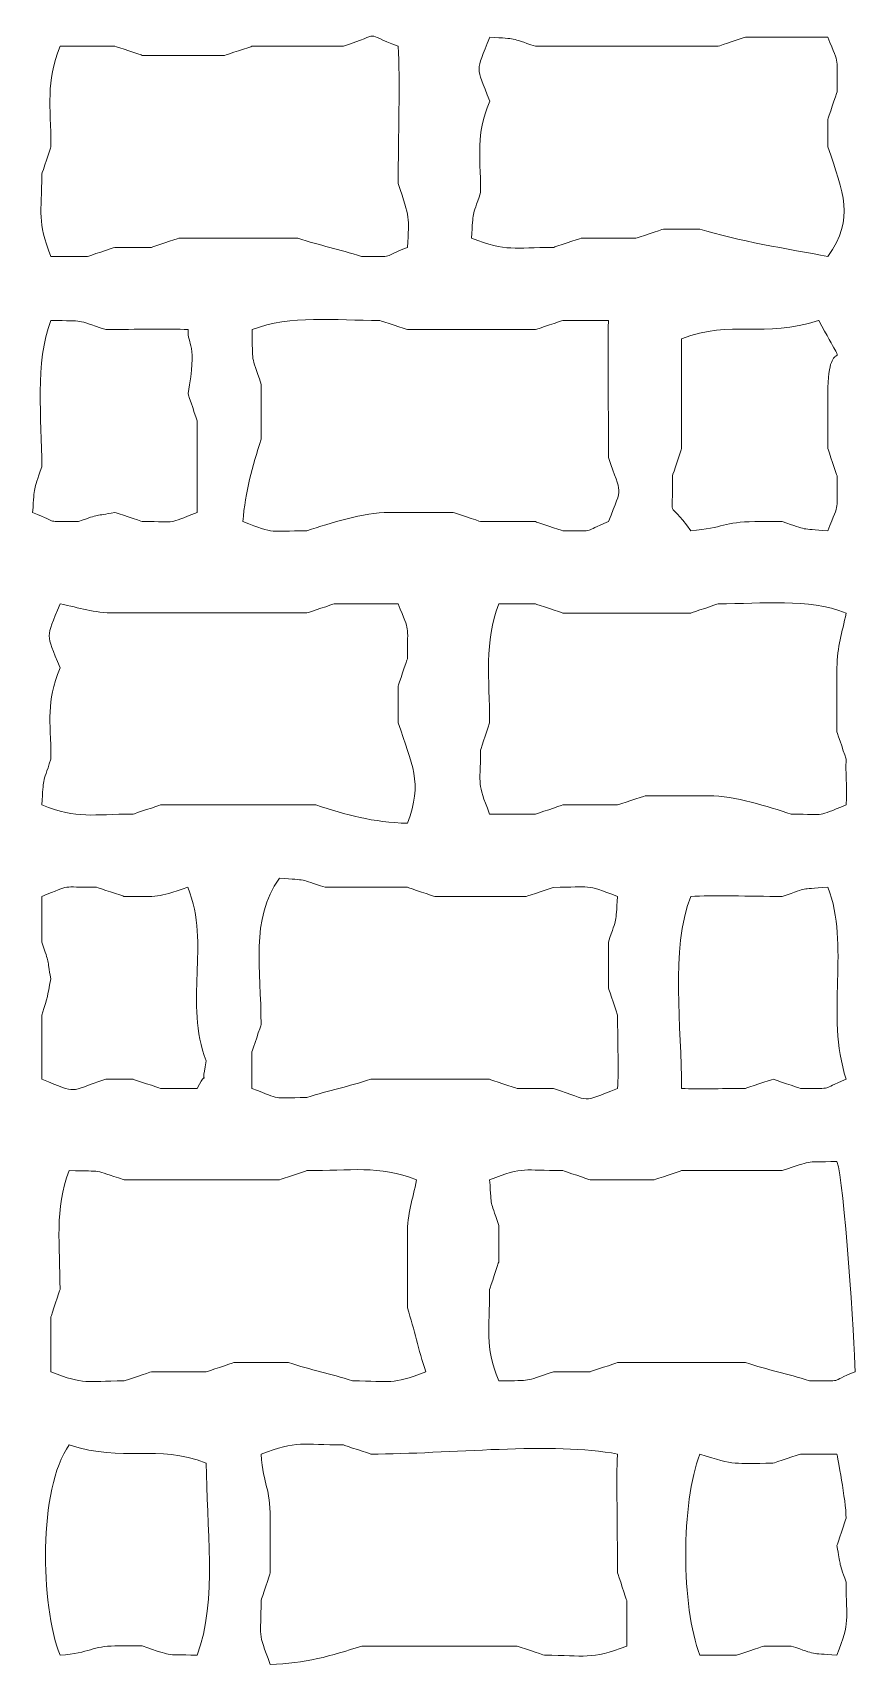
# Model space of a CAD drawing. Header units: millimetres. Extents: x -198 to 206, y -82 to 144.
# Drawn here: x 168.23 to 182.04, y -46.49 to -19.1 of the extents above; entities that cross this region are included whole.
import ezdxf

# ---------------------------------------------------------------- set-up
doc = ezdxf.new("R2010")
doc.units = ezdxf.units.MM
doc.header["$MEASUREMENT"] = 0
doc.layers.add('Ebene 1', color=7, linetype='Continuous')

msp = doc.modelspace()

# ---------------------------------------------------------------- linework, layer by layer
at = {"layer": 'Ebene 1', "color": 1, "lineweight": 18}
for points, knots in [([(174.3644, -21.6308), (174.3644, -20.8768), (174.4002, -19.883), (174.3644, -19.3285), (174.3644, -19.3285), (173.7409, -19.1003), (174.1327, -19.1053), (173.4442, -19.3285), (173.4442, -19.3285), (173.4442, -19.3285), (171.9095, -19.3285), (171.9095, -19.3285), (171.9095, -19.3285), (171.9008, -19.3325), (171.4752, -19.4726), (171.4491, -19.4819), (171.4491, -19.4819), (171.4491, -19.4819), (170.0686, -19.4819), (170.0686, -19.4819), (170.0686, -19.4819), (170.0583, -19.4783), (169.6337, -19.3382), (169.6076, -19.3289), (169.6076, -19.3289), (169.6076, -19.3289), (168.6865, -19.3285), (168.6865, -19.3285), (168.6865, -19.3285), (168.444, -19.9556), (168.5339, -20.3059), (168.5339, -21.017), (168.5339, -21.017), (168.5299, -21.0257), (168.3888, -21.4507), (168.3801, -21.4768), (168.3801, -21.4768), (168.3801, -22.1571), (168.2992, -22.2539), (168.5339, -22.8579), (168.5339, -22.8579), (168.5339, -22.8579), (169.1473, -22.8579), (169.1473, -22.8579), (169.1473, -22.8579), (169.156, -22.8543), (169.5815, -22.7137), (169.6076, -22.705), (169.6076, -22.705), (169.6076, -22.705), (170.221, -22.705), (170.221, -22.705), (170.221, -22.705), (170.2303, -22.7015), (170.6559, -22.5602), (170.682, -22.5511), (170.682, -22.5511), (170.682, -22.5511), (171.6031, -22.5515), (171.6031, -22.5515), (171.6031, -22.5515), (171.6031, -22.5515), (172.2165, -22.5511), (172.2165, -22.5511), (172.2165, -22.5511), (172.2165, -22.5511), (172.6769, -22.5515), (172.6769, -22.5515), (172.6769, -22.5515), (173.0585, -22.6754), (173.3695, -22.7341), (173.751, -22.8579), (173.751, -22.8579), (174.3674, -22.8579), (174.0549, -22.8846), (174.5184, -22.705), (174.5184, -22.705), (174.5511, -22.1822), (174.5593, -22.2294), (174.3644, -21.6308)], [0, 0, 0, 0, 0.047619, 0.047619, 0.047619, 0.047619, 0.0952381, 0.0952381, 0.0952381, 0.0952381, 0.1428571, 0.1428571, 0.1428571, 0.1428571, 0.1904762, 0.1904762, 0.1904762, 0.1904762, 0.2380952, 0.2380952, 0.2380952, 0.2380952, 0.2857143, 0.2857143, 0.2857143, 0.2857143, 0.3333333, 0.3333333, 0.3333333, 0.3333333, 0.3809524, 0.3809524, 0.3809524, 0.3809524, 0.4285714, 0.4285714, 0.4285714, 0.4285714, 0.4761905, 0.4761905, 0.4761905, 0.4761905, 0.5238095, 0.5238095, 0.5238095, 0.5238095, 0.5714286, 0.5714286, 0.5714286, 0.5714286, 0.6190476, 0.6190476, 0.6190476, 0.6190476, 0.6666667, 0.6666667, 0.6666667, 0.6666667, 0.7142857, 0.7142857, 0.7142857, 0.7142857, 0.7619048, 0.7619048, 0.7619048, 0.7619048, 0.8095238, 0.8095238, 0.8095238, 0.8095238, 0.8571429, 0.8571429, 0.8571429, 0.8571429, 0.9047619, 0.9047619, 0.9047619, 0.9047619, 1, 1, 1, 1]), ([(181.5787, -21.0163), (181.5787, -21.0163), (181.5787, -20.5559), (181.5787, -20.5559), (181.5787, -20.5559), (181.5817, -20.5468), (181.7224, -20.1212), (181.7317, -20.0951), (181.7317, -20.0951), (181.7317, -19.4644), (181.7823, -19.6997), (181.5787, -19.1744), (181.5787, -19.1744), (181.5787, -19.1744), (180.1971, -19.1744), (180.1971, -19.1744), (180.1971, -19.1744), (180.1879, -19.178), (179.7623, -19.3191), (179.7362, -19.3283), (179.7362, -19.3283), (179.7362, -19.3283), (178.2027, -19.3283), (178.2027, -19.3283), (178.2027, -19.3283), (178.2027, -19.3283), (177.1279, -19.3278), (177.1279, -19.3278), (177.1279, -19.3278), (177.1279, -19.3278), (176.668, -19.3283), (176.668, -19.3283), (176.668, -19.3283), (176.2179, -19.179), (176.3857, -19.2122), (175.9008, -19.1744), (175.9008, -19.1744), (175.6614, -19.7912), (175.6614, -19.6321), (175.9008, -20.2485), (175.9008, -20.2485), (175.6614, -20.8659), (175.7472, -21.0879), (175.7472, -21.7836), (175.7472, -21.7836), (175.5975, -22.2343), (175.6312, -22.0659), (175.5934, -22.551), (175.5934, -22.551), (176.1975, -22.7853), (176.2946, -22.7039), (176.975, -22.7044), (176.975, -22.7044), (176.9842, -22.7008), (177.4098, -22.5601), (177.4353, -22.5504), (177.4353, -22.5504), (177.4353, -22.5504), (178.3556, -22.551), (178.3556, -22.551), (178.3556, -22.551), (178.3648, -22.5473), (178.7904, -22.4067), (178.8165, -22.397), (178.8165, -22.397), (178.8165, -22.397), (179.4298, -22.397), (179.4298, -22.397), (179.4298, -22.397), (180.0432, -22.5965), (180.9204, -22.7331), (181.5787, -22.8578), (181.5787, -22.8578), (182.0401, -22.2092), (181.8325, -21.7994), (181.5787, -21.0163)], [0, 0, 0, 0, 0.05, 0.05, 0.05, 0.05, 0.1, 0.1, 0.1, 0.1, 0.15, 0.15, 0.15, 0.15, 0.2, 0.2, 0.2, 0.2, 0.25, 0.25, 0.25, 0.25, 0.3, 0.3, 0.3, 0.3, 0.35, 0.35, 0.35, 0.35, 0.4, 0.4, 0.4, 0.4, 0.45, 0.45, 0.45, 0.45, 0.5, 0.5, 0.5, 0.5, 0.55, 0.55, 0.55, 0.55, 0.6, 0.6, 0.6, 0.6, 0.65, 0.65, 0.65, 0.65, 0.7, 0.7, 0.7, 0.7, 0.75, 0.75, 0.75, 0.75, 0.8, 0.8, 0.8, 0.8, 0.85, 0.85, 0.85, 0.85, 0.9, 0.9, 0.9, 0.9, 1, 1, 1, 1]), ([(170.8357, -24.0851), (170.5042, -24.0635), (169.9625, -24.0851), (169.4551, -24.0851), (169.4551, -24.0851), (168.9124, -23.909), (169.1374, -23.9449), (168.5338, -23.9315), (168.5338, -23.9315), (168.2622, -24.6308), (168.3798, -25.5832), (168.3798, -26.3869), (168.3798, -26.3869), (168.231, -26.8376), (168.2642, -26.6693), (168.2268, -27.1541), (168.2268, -27.1541), (168.7165, -27.3486), (168.3737, -27.2938), (168.9942, -27.3077), (168.9942, -27.3077), (169.3712, -27.1721), (169.257, -27.2221), (169.6079, -27.1541), (169.6079, -27.1541), (169.6166, -27.1578), (170.0424, -27.2984), (170.0683, -27.3077), (170.0683, -27.3077), (170.6986, -27.3077), (170.4637, -27.3577), (170.9896, -27.1541), (170.9896, -27.1541), (170.9896, -27.1541), (170.9896, -25.6196), (170.9896, -25.6196), (170.9896, -25.6196), (170.9856, -25.6103), (170.8449, -25.1847), (170.8357, -25.1592), (170.8357, -25.1592), (170.9963, -24.3075), (170.8265, -24.3577), (170.8357, -24.0851)], [0, 0, 0, 0, 0.0833333, 0.0833333, 0.0833333, 0.0833333, 0.1666667, 0.1666667, 0.1666667, 0.1666667, 0.25, 0.25, 0.25, 0.25, 0.3333333, 0.3333333, 0.3333333, 0.3333333, 0.4166667, 0.4166667, 0.4166667, 0.4166667, 0.5, 0.5, 0.5, 0.5, 0.5833333, 0.5833333, 0.5833333, 0.5833333, 0.6666667, 0.6666667, 0.6666667, 0.6666667, 0.75, 0.75, 0.75, 0.75, 0.8333333, 0.8333333, 0.8333333, 0.8333333, 1, 1, 1, 1]), ([(177.8951, -23.9327), (177.8951, -23.9327), (177.1279, -23.9327), (177.1279, -23.9327), (177.1279, -23.9327), (177.1186, -23.9363), (176.6931, -24.0764), (176.6676, -24.0861), (176.6676, -24.0861), (176.6676, -24.0861), (176.2076, -24.0861), (176.2076, -24.0861), (176.2076, -24.0861), (176.2076, -24.0861), (174.5191, -24.0861), (174.5191, -24.0861), (174.5191, -24.0861), (174.5104, -24.0826), (174.0848, -23.942), (174.0587, -23.9327), (174.0587, -23.9327), (173.3031, -23.9327), (172.5578, -23.8349), (171.9108, -24.0861), (171.9108, -24.0861), (171.9236, -24.6893), (171.8888, -24.4651), (172.0648, -25.0068), (172.0648, -25.0068), (172.0648, -25.0068), (172.0648, -25.4672), (172.0648, -25.4672), (172.0648, -25.4672), (172.0648, -25.4672), (172.0648, -25.9271), (172.0648, -25.9271), (172.0648, -25.9271), (171.9165, -26.3835), (171.7957, -26.8028), (171.7568, -27.3087), (171.7568, -27.3087), (172.3206, -27.5272), (172.1834, -27.4617), (172.831, -27.4617), (172.831, -27.4617), (173.2224, -27.3354), (173.7799, -27.1553), (174.2127, -27.1553), (174.2127, -27.1553), (174.2127, -27.1553), (175.2864, -27.1553), (175.2864, -27.1553), (175.2864, -27.1553), (175.2956, -27.1589), (175.7211, -27.2996), (175.7472, -27.3087), (175.7472, -27.3087), (175.7472, -27.3087), (176.6676, -27.3087), (176.6676, -27.3087), (176.6676, -27.3087), (176.6773, -27.3119), (177.1018, -27.453), (177.1279, -27.4617), (177.1279, -27.4617), (177.7453, -27.4623), (177.4317, -27.4888), (177.8951, -27.3087), (177.8951, -27.3087), (178.1458, -26.6642), (178.111, -26.9001), (177.8951, -26.2345), (177.8951, -26.2345), (177.8951, -25.8749), (177.8844, -23.9527), (177.8951, -23.9327)], [0, 0, 0, 0, 0.05, 0.05, 0.05, 0.05, 0.1, 0.1, 0.1, 0.1, 0.15, 0.15, 0.15, 0.15, 0.2, 0.2, 0.2, 0.2, 0.25, 0.25, 0.25, 0.25, 0.3, 0.3, 0.3, 0.3, 0.35, 0.35, 0.35, 0.35, 0.4, 0.4, 0.4, 0.4, 0.45, 0.45, 0.45, 0.45, 0.5, 0.5, 0.5, 0.5, 0.55, 0.55, 0.55, 0.55, 0.6, 0.6, 0.6, 0.6, 0.65, 0.65, 0.65, 0.65, 0.7, 0.7, 0.7, 0.7, 0.75, 0.75, 0.75, 0.75, 0.8, 0.8, 0.8, 0.8, 0.85, 0.85, 0.85, 0.85, 0.9, 0.9, 0.9, 0.9, 1, 1, 1, 1]), ([(181.4238, -23.9327), (180.4986, -24.2324), (179.9624, -23.9132), (179.122, -24.2396), (179.122, -24.2396), (179.122, -24.2396), (179.122, -26.0806), (179.122, -26.0806), (179.122, -26.0806), (179.1189, -26.0903), (178.9783, -26.5154), (178.969, -26.5415), (178.969, -26.5415), (178.987, -27.3655), (178.8555, -26.8714), (179.276, -27.4617), (179.276, -27.4617), (179.8325, -27.4192), (179.8315, -27.3087), (180.3497, -27.3087), (180.3497, -27.3087), (180.3497, -27.3087), (180.8105, -27.3087), (180.8105, -27.3087), (180.8105, -27.3087), (181.2612, -27.4576), (181.0934, -27.4249), (181.5778, -27.4617), (181.5778, -27.4617), (181.7814, -26.9369), (181.7318, -27.1721), (181.7318, -26.5415), (181.7318, -26.5415), (181.7278, -26.5322), (181.5865, -26.1067), (181.5778, -26.0806), (181.5778, -26.0806), (181.5778, -26.0806), (181.5778, -25.1598), (181.5778, -25.1598), (181.5778, -25.1598), (181.5778, -24.01), (182.0141, -25.0208), (181.4249, -23.9327), (181.4249, -23.9327), (181.4249, -23.9327), (181.4238, -23.9327), (181.4238, -23.9327)], [0, 0, 0, 0, 0.0769231, 0.0769231, 0.0769231, 0.0769231, 0.1538462, 0.1538462, 0.1538462, 0.1538462, 0.2307692, 0.2307692, 0.2307692, 0.2307692, 0.3076923, 0.3076923, 0.3076923, 0.3076923, 0.3846154, 0.3846154, 0.3846154, 0.3846154, 0.4615385, 0.4615385, 0.4615385, 0.4615385, 0.5384615, 0.5384615, 0.5384615, 0.5384615, 0.6153846, 0.6153846, 0.6153846, 0.6153846, 0.6923077, 0.6923077, 0.6923077, 0.6923077, 0.7692308, 0.7692308, 0.7692308, 0.7692308, 0.8461538, 0.8461538, 0.8461538, 0.8461538, 1, 1, 1, 1]), ([(174.3644, -30.6839), (174.3644, -30.6839), (174.3644, -30.0701), (174.3644, -30.0701), (174.3644, -30.0701), (174.3684, -30.061), (174.5091, -29.6352), (174.5184, -29.6097), (174.5184, -29.6097), (174.5184, -28.979), (174.568, -29.2143), (174.3644, -28.6895), (174.3644, -28.6895), (174.3644, -28.6895), (173.2902, -28.6895), (173.2902, -28.6895), (173.2902, -28.6895), (173.2815, -28.6926), (172.8559, -28.8332), (172.8298, -28.8424), (172.8298, -28.8424), (172.8298, -28.8424), (171.6021, -28.8424), (171.6021, -28.8424), (171.6021, -28.8424), (171.6021, -28.8424), (169.6076, -28.8424), (169.6076, -28.8424), (169.6076, -28.8424), (169.2389, -28.8424), (169.0261, -28.7539), (168.6865, -28.6895), (168.6865, -28.6895), (168.4471, -29.3059), (168.4471, -29.1467), (168.6865, -29.7631), (168.6865, -29.7631), (168.4471, -30.3801), (168.5329, -30.6025), (168.5329, -31.2978), (168.5329, -31.2978), (168.3841, -31.7485), (168.4169, -31.5801), (168.3801, -32.065), (168.3801, -32.065), (168.9965, -32.305), (169.2189, -32.219), (169.9146, -32.2186), (169.9146, -32.2186), (169.9233, -32.2149), (170.3489, -32.0747), (170.374, -32.065), (170.374, -32.065), (170.374, -32.065), (171.9095, -32.065), (171.9095, -32.065), (171.9095, -32.065), (171.9095, -32.065), (172.5229, -32.065), (172.5229, -32.065), (172.5229, -32.065), (172.5229, -32.065), (172.9838, -32.065), (172.9838, -32.065), (172.9838, -32.065), (173.4892, -32.2293), (173.9418, -32.3596), (174.5184, -32.372), (174.5184, -32.372), (174.7859, -31.6829), (174.593, -31.3893), (174.3644, -30.6839)], [0, 0, 0, 0, 0.0526316, 0.0526316, 0.0526316, 0.0526316, 0.1052632, 0.1052632, 0.1052632, 0.1052632, 0.1578947, 0.1578947, 0.1578947, 0.1578947, 0.2105263, 0.2105263, 0.2105263, 0.2105263, 0.2631579, 0.2631579, 0.2631579, 0.2631579, 0.3157895, 0.3157895, 0.3157895, 0.3157895, 0.3684211, 0.3684211, 0.3684211, 0.3684211, 0.4210526, 0.4210526, 0.4210526, 0.4210526, 0.4736842, 0.4736842, 0.4736842, 0.4736842, 0.5263158, 0.5263158, 0.5263158, 0.5263158, 0.5789474, 0.5789474, 0.5789474, 0.5789474, 0.6315789, 0.6315789, 0.6315789, 0.6315789, 0.6842105, 0.6842105, 0.6842105, 0.6842105, 0.7368421, 0.7368421, 0.7368421, 0.7368421, 0.7894737, 0.7894737, 0.7894737, 0.7894737, 0.8421053, 0.8421053, 0.8421053, 0.8421053, 0.8947368, 0.8947368, 0.8947368, 0.8947368, 1, 1, 1, 1]), ([(181.8845, -31.2984), (181.8815, -31.2891), (181.7407, -30.8635), (181.7315, -30.838), (181.7315, -30.838), (181.7315, -30.838), (181.7315, -30.2236), (181.7315, -30.2236), (181.7315, -30.2236), (181.7315, -30.2236), (181.7315, -29.7638), (181.7315, -29.7638), (181.7315, -29.7638), (181.7315, -29.3955), (181.8206, -29.1833), (181.8845, -28.8431), (181.8845, -28.8431), (181.2369, -28.5914), (180.4916, -28.6891), (179.7366, -28.6891), (179.7366, -28.6891), (179.7273, -28.6932), (179.3018, -28.8344), (179.2757, -28.8431), (179.2757, -28.8431), (179.2757, -28.8431), (177.7411, -28.8431), (177.7411, -28.8431), (177.7411, -28.8431), (177.7411, -28.8431), (177.1278, -28.8431), (177.1278, -28.8431), (177.1278, -28.8431), (177.1181, -28.8389), (176.6935, -28.6988), (176.6674, -28.6891), (176.6674, -28.6891), (176.6674, -28.6891), (176.053, -28.6895), (176.053, -28.6895), (176.053, -28.6895), (175.8039, -29.331), (175.9001, -29.9438), (175.9001, -30.6846), (175.9001, -30.6846), (175.896, -30.6933), (175.7554, -31.1189), (175.7461, -31.145), (175.7461, -31.145), (175.7461, -31.793), (175.6811, -31.6554), (175.9001, -32.2191), (175.9001, -32.2191), (175.9001, -32.2191), (176.6674, -32.2191), (176.6674, -32.2191), (176.6674, -32.2191), (176.6761, -32.2155), (177.1017, -32.0749), (177.1278, -32.0657), (177.1278, -32.0657), (177.1278, -32.0657), (178.048, -32.0657), (178.048, -32.0657), (178.048, -32.0657), (178.0572, -32.0621), (178.4828, -31.9214), (178.5083, -31.9122), (178.5083, -31.9122), (178.5083, -31.9122), (179.5826, -31.9122), (179.5826, -31.9122), (179.5826, -31.9122), (180.0153, -31.9122), (180.5728, -32.0923), (180.9642, -32.2196), (180.9642, -32.2196), (181.5949, -32.2196), (181.3602, -32.2693), (181.8845, -32.0657), (181.8845, -32.0657), (181.9074, -31.7169), (181.8738, -31.7327), (181.8845, -31.2984)], [0, 0, 0, 0, 0.0454545, 0.0454545, 0.0454545, 0.0454545, 0.0909091, 0.0909091, 0.0909091, 0.0909091, 0.1363636, 0.1363636, 0.1363636, 0.1363636, 0.1818182, 0.1818182, 0.1818182, 0.1818182, 0.2272727, 0.2272727, 0.2272727, 0.2272727, 0.2727273, 0.2727273, 0.2727273, 0.2727273, 0.3181818, 0.3181818, 0.3181818, 0.3181818, 0.3636364, 0.3636364, 0.3636364, 0.3636364, 0.4090909, 0.4090909, 0.4090909, 0.4090909, 0.4545455, 0.4545455, 0.4545455, 0.4545455, 0.5, 0.5, 0.5, 0.5, 0.5454545, 0.5454545, 0.5454545, 0.5454545, 0.5909091, 0.5909091, 0.5909091, 0.5909091, 0.6363636, 0.6363636, 0.6363636, 0.6363636, 0.6818182, 0.6818182, 0.6818182, 0.6818182, 0.7272727, 0.7272727, 0.7272727, 0.7272727, 0.7727273, 0.7727273, 0.7727273, 0.7727273, 0.8181818, 0.8181818, 0.8181818, 0.8181818, 0.8636364, 0.8636364, 0.8636364, 0.8636364, 0.9090909, 0.9090909, 0.9090909, 0.9090909, 1, 1, 1, 1]), ([(171.1423, -36.3627), (170.7608, -35.3806), (171.2166, -34.4291), (170.8345, -33.447), (170.8345, -33.447), (170.2661, -33.6311), (170.396, -33.6004), (169.7608, -33.6004), (169.7608, -33.6004), (169.7515, -33.5969), (169.3259, -33.4557), (169.2998, -33.447), (169.2998, -33.447), (168.6696, -33.447), (168.9044, -33.3964), (168.3801, -33.6004), (168.3801, -33.6004), (168.3801, -33.6004), (168.3801, -34.3677), (168.3801, -34.3677), (168.3801, -34.3677), (168.5157, -34.7447), (168.4661, -34.6306), (168.5326, -34.9815), (168.5326, -34.9815), (168.464, -35.311), (168.4958, -35.245), (168.3801, -35.5955), (168.3801, -35.5955), (168.3801, -35.5955), (168.3801, -36.6696), (168.3801, -36.6696), (168.3801, -36.6696), (169.0242, -36.9197), (168.7884, -36.8849), (169.4538, -36.6696), (169.4538, -36.6696), (169.4538, -36.6696), (169.9148, -36.6696), (169.9148, -36.6696), (169.9148, -36.6696), (169.9235, -36.6727), (170.349, -36.8139), (170.3751, -36.8226), (170.3751, -36.8226), (170.3751, -36.8226), (170.9883, -36.8226), (170.9883, -36.8226), (170.9883, -36.8226), (171.2253, -36.3893), (171.0186, -36.9509), (171.1423, -36.3627)], [0, 0, 0, 0, 0.0714286, 0.0714286, 0.0714286, 0.0714286, 0.1428571, 0.1428571, 0.1428571, 0.1428571, 0.2142857, 0.2142857, 0.2142857, 0.2142857, 0.2857143, 0.2857143, 0.2857143, 0.2857143, 0.3571429, 0.3571429, 0.3571429, 0.3571429, 0.4285714, 0.4285714, 0.4285714, 0.4285714, 0.5, 0.5, 0.5, 0.5, 0.5714286, 0.5714286, 0.5714286, 0.5714286, 0.6428571, 0.6428571, 0.6428571, 0.6428571, 0.7142857, 0.7142857, 0.7142857, 0.7142857, 0.7857143, 0.7857143, 0.7857143, 0.7857143, 0.8571429, 0.8571429, 0.8571429, 0.8571429, 1, 1, 1, 1]), ([(178.048, -35.5959), (178.0439, -35.5866), (177.9032, -35.161), (177.894, -35.136), (177.894, -35.136), (177.894, -35.136), (177.894, -34.3688), (177.894, -34.3688), (177.894, -34.3688), (178.0439, -33.9181), (178.0111, -34.0863), (178.048, -33.6014), (178.048, -33.6014), (177.4843, -33.3825), (177.6214, -33.4474), (176.9728, -33.448), (176.9728, -33.448), (176.9641, -33.4515), (176.5385, -33.5917), (176.5134, -33.6014), (176.5134, -33.6014), (176.5134, -33.6014), (176.053, -33.6008), (176.053, -33.6008), (176.053, -33.6008), (176.053, -33.6008), (174.9789, -33.6014), (174.9789, -33.6014), (174.9789, -33.6014), (174.9696, -33.5978), (174.544, -33.4567), (174.5185, -33.4474), (174.5185, -33.4474), (174.5185, -33.4474), (173.1374, -33.4474), (173.1374, -33.4474), (173.1374, -33.4474), (172.6872, -33.2981), (172.8549, -33.3313), (172.369, -33.294), (172.369, -33.294), (171.8759, -33.9871), (172.0626, -34.8291), (172.0626, -35.7493), (172.0626, -35.7493), (172.0596, -35.758), (171.9189, -36.1842), (171.9097, -36.2097), (171.9097, -36.2097), (171.9097, -36.2097), (171.9097, -36.8235), (171.9097, -36.8235), (171.9097, -36.8235), (172.434, -37.0276), (172.1992, -36.977), (172.8298, -36.977), (172.8298, -36.977), (173.2125, -36.8532), (173.5221, -36.7939), (173.9046, -36.6706), (173.9046, -36.6706), (173.9046, -36.6706), (174.3645, -36.6706), (174.3645, -36.6706), (174.3645, -36.6706), (174.3645, -36.6706), (174.9789, -36.6701), (174.9789, -36.6701), (174.9789, -36.6701), (174.9789, -36.6701), (175.8991, -36.6701), (175.8991, -36.6701), (175.8991, -36.6701), (175.9088, -36.6737), (176.3343, -36.8149), (176.3594, -36.8235), (176.3594, -36.8235), (176.3594, -36.8235), (176.9738, -36.8235), (176.9738, -36.8235), (176.9738, -36.8235), (177.6383, -37.0394), (177.4034, -37.0737), (178.048, -36.8235), (178.048, -36.8235), (178.068, -36.5084), (178.048, -36.0761), (178.048, -35.5959)], [0, 0, 0, 0, 0.0434783, 0.0434783, 0.0434783, 0.0434783, 0.0869565, 0.0869565, 0.0869565, 0.0869565, 0.1304348, 0.1304348, 0.1304348, 0.1304348, 0.173913, 0.173913, 0.173913, 0.173913, 0.2173913, 0.2173913, 0.2173913, 0.2173913, 0.2608696, 0.2608696, 0.2608696, 0.2608696, 0.3043478, 0.3043478, 0.3043478, 0.3043478, 0.3478261, 0.3478261, 0.3478261, 0.3478261, 0.3913043, 0.3913043, 0.3913043, 0.3913043, 0.4347826, 0.4347826, 0.4347826, 0.4347826, 0.4782609, 0.4782609, 0.4782609, 0.4782609, 0.5217391, 0.5217391, 0.5217391, 0.5217391, 0.5652174, 0.5652174, 0.5652174, 0.5652174, 0.6086957, 0.6086957, 0.6086957, 0.6086957, 0.6521739, 0.6521739, 0.6521739, 0.6521739, 0.6956522, 0.6956522, 0.6956522, 0.6956522, 0.7391304, 0.7391304, 0.7391304, 0.7391304, 0.7826087, 0.7826087, 0.7826087, 0.7826087, 0.826087, 0.826087, 0.826087, 0.826087, 0.8695652, 0.8695652, 0.8695652, 0.8695652, 0.9130435, 0.9130435, 0.9130435, 0.9130435, 1, 1, 1, 1]), ([(181.5787, -33.4464), (181.0513, -33.4879), (181.302, -33.4408), (180.8114, -33.6004), (180.8114, -33.6004), (180.2708, -33.5998), (179.6314, -33.5768), (179.2768, -33.6004), (179.2768, -33.6004), (178.931, -34.4898), (179.1228, -35.8122), (179.1228, -36.8224), (179.1228, -36.8224), (179.4308, -36.8425), (179.7392, -36.823), (180.1971, -36.8224), (180.1971, -36.8224), (180.2058, -36.8188), (180.6314, -36.6782), (180.6575, -36.669), (180.6575, -36.669), (180.6667, -36.6725), (181.0922, -36.8133), (181.1183, -36.823), (181.1183, -36.823), (181.7347, -36.8224), (181.4217, -36.8491), (181.8857, -36.669), (181.8857, -36.669), (181.5295, -35.5712), (181.9583, -34.4259), (181.5787, -33.4464)], [0, 0, 0, 0, 0.1111111, 0.1111111, 0.1111111, 0.1111111, 0.2222222, 0.2222222, 0.2222222, 0.2222222, 0.3333333, 0.3333333, 0.3333333, 0.3333333, 0.4444444, 0.4444444, 0.4444444, 0.4444444, 0.5555556, 0.5555556, 0.5555556, 0.5555556, 0.6666667, 0.6666667, 0.6666667, 0.6666667, 0.7777778, 0.7777778, 0.7777778, 0.7777778, 1, 1, 1, 1]), ([(181.7307, -38.0502), (181.127, -38.0623), (181.3521, -38.0277), (180.8093, -38.2036), (180.8093, -38.2036), (180.8093, -38.2036), (179.1218, -38.2036), (179.1218, -38.2036), (179.1218, -38.2036), (179.1131, -38.2072), (178.6875, -38.3478), (178.6614, -38.357), (178.6614, -38.357), (178.6614, -38.357), (177.5873, -38.357), (177.5873, -38.357), (177.5873, -38.357), (177.5786, -38.3535), (177.1529, -38.2123), (177.1269, -38.2036), (177.1269, -38.2036), (176.4624, -38.2036), (176.4864, -38.1289), (175.8992, -38.357), (175.8992, -38.357), (175.9411, -38.8839), (175.8941, -38.6338), (176.0526, -39.1243), (176.0526, -39.1243), (176.0526, -39.1243), (176.0526, -39.7381), (176.0526, -39.7381), (176.0526, -39.7381), (176.049, -39.7468), (175.9089, -40.1725), (175.8992, -40.1985), (175.8992, -40.1985), (175.8992, -40.8942), (175.8132, -41.1158), (176.0526, -41.7332), (176.0526, -41.7332), (176.6562, -41.7204), (176.4316, -41.7551), (176.9729, -41.5792), (176.9729, -41.5792), (176.9729, -41.5792), (177.5873, -41.5792), (177.5873, -41.5792), (177.5873, -41.5792), (177.5964, -41.5761), (178.022, -41.4355), (178.0471, -41.4262), (178.0471, -41.4262), (178.0471, -41.4262), (178.9684, -41.4262), (178.9684, -41.4262), (178.9684, -41.4262), (178.9684, -41.4262), (179.7356, -41.4262), (179.7356, -41.4262), (179.7356, -41.4262), (179.7356, -41.4262), (180.196, -41.4262), (180.196, -41.4262), (180.196, -41.4262), (180.5776, -41.55), (180.8886, -41.6093), (181.2703, -41.7326), (181.2703, -41.7326), (181.8877, -41.7332), (181.5735, -41.7597), (182.0375, -41.5792), (182.0375, -41.5792), (182.0263, -41.0978), (181.8543, -38.3683), (181.7307, -38.0502)], [0, 0, 0, 0, 0.05, 0.05, 0.05, 0.05, 0.1, 0.1, 0.1, 0.1, 0.15, 0.15, 0.15, 0.15, 0.2, 0.2, 0.2, 0.2, 0.25, 0.25, 0.25, 0.25, 0.3, 0.3, 0.3, 0.3, 0.35, 0.35, 0.35, 0.35, 0.4, 0.4, 0.4, 0.4, 0.45, 0.45, 0.45, 0.45, 0.5, 0.5, 0.5, 0.5, 0.55, 0.55, 0.55, 0.55, 0.6, 0.6, 0.6, 0.6, 0.65, 0.65, 0.65, 0.65, 0.7, 0.7, 0.7, 0.7, 0.75, 0.75, 0.75, 0.75, 0.8, 0.8, 0.8, 0.8, 0.85, 0.85, 0.85, 0.85, 0.9, 0.9, 0.9, 0.9, 1, 1, 1, 1]), ([(174.5182, -40.5059), (174.5182, -40.5059), (174.5182, -40.0459), (174.5182, -40.0459), (174.5182, -40.0459), (174.5182, -40.0459), (174.5182, -39.2787), (174.5182, -39.2787), (174.5182, -39.2787), (174.5182, -38.9104), (174.6083, -38.6976), (174.6722, -38.3574), (174.6722, -38.3574), (174.037, -38.1109), (173.5561, -38.204), (172.8307, -38.204), (172.8307, -38.204), (172.822, -38.2081), (172.3964, -38.3477), (172.3703, -38.3574), (172.3703, -38.3574), (172.3703, -38.3574), (170.5288, -38.3574), (170.5288, -38.3574), (170.5288, -38.3574), (170.5288, -38.3574), (170.3748, -38.3574), (170.3748, -38.3574), (170.3748, -38.3574), (170.3748, -38.3574), (169.7615, -38.3574), (169.7615, -38.3574), (169.7615, -38.3574), (169.2193, -38.1815), (169.4439, -38.2168), (168.8403, -38.204), (168.8403, -38.204), (168.5916, -38.8455), (168.6869, -39.4583), (168.6869, -40.1989), (168.6869, -40.1989), (168.6837, -40.2082), (168.5426, -40.6338), (168.5339, -40.6593), (168.5339, -40.6593), (168.5339, -40.6593), (168.5339, -41.58), (168.5339, -41.58), (168.5339, -41.58), (169.1212, -41.8083), (169.0971, -41.7336), (169.7615, -41.733), (169.7615, -41.733), (169.7708, -41.73), (170.1963, -41.5893), (170.2224, -41.58), (170.2224, -41.58), (170.2224, -41.58), (171.1422, -41.58), (171.1422, -41.58), (171.1422, -41.58), (171.1513, -41.5766), (171.577, -41.4358), (171.603, -41.4266), (171.603, -41.4266), (171.603, -41.4266), (172.5243, -41.4266), (172.5243, -41.4266), (172.5243, -41.4266), (172.906, -41.5505), (173.2164, -41.6098), (173.598, -41.733), (173.598, -41.733), (174.2624, -41.7336), (174.2375, -41.8083), (174.8262, -41.58), (174.8262, -41.58), (174.7019, -41.1985), (174.642, -40.8875), (174.5182, -40.5059)], [0, 0, 0, 0, 0.047619, 0.047619, 0.047619, 0.047619, 0.0952381, 0.0952381, 0.0952381, 0.0952381, 0.1428571, 0.1428571, 0.1428571, 0.1428571, 0.1904762, 0.1904762, 0.1904762, 0.1904762, 0.2380952, 0.2380952, 0.2380952, 0.2380952, 0.2857143, 0.2857143, 0.2857143, 0.2857143, 0.3333333, 0.3333333, 0.3333333, 0.3333333, 0.3809524, 0.3809524, 0.3809524, 0.3809524, 0.4285714, 0.4285714, 0.4285714, 0.4285714, 0.4761905, 0.4761905, 0.4761905, 0.4761905, 0.5238095, 0.5238095, 0.5238095, 0.5238095, 0.5714286, 0.5714286, 0.5714286, 0.5714286, 0.6190476, 0.6190476, 0.6190476, 0.6190476, 0.6666667, 0.6666667, 0.6666667, 0.6666667, 0.7142857, 0.7142857, 0.7142857, 0.7142857, 0.7619048, 0.7619048, 0.7619048, 0.7619048, 0.8095238, 0.8095238, 0.8095238, 0.8095238, 0.8571429, 0.8571429, 0.8571429, 0.8571429, 0.9047619, 0.9047619, 0.9047619, 0.9047619, 1, 1, 1, 1]), ([(178.048, -42.962), (176.9789, -42.7493), (175.1988, -42.962), (173.9036, -42.962), (173.9036, -42.962), (173.8949, -42.958), (173.4693, -42.8183), (173.4442, -42.8086), (173.4442, -42.8086), (172.7639, -42.8086), (172.6667, -42.7273), (172.0626, -42.962), (172.0626, -42.962), (172.1056, -43.5181), (172.2166, -43.5171), (172.2166, -44.0368), (172.2166, -44.0368), (172.2166, -44.0368), (172.2166, -44.9571), (172.2166, -44.9571), (172.2166, -44.9571), (172.2124, -44.9662), (172.0713, -45.3914), (172.0626, -45.4175), (172.0626, -45.4175), (172.0626, -46.0655), (171.9977, -45.9284), (172.2166, -46.4916), (172.2166, -46.4916), (172.793, -46.4789), (173.2442, -46.3489), (173.7512, -46.1847), (173.7512, -46.1847), (173.7512, -46.1847), (174.2115, -46.1847), (174.2115, -46.1847), (174.2115, -46.1847), (174.2115, -46.1847), (174.9789, -46.1847), (174.9789, -46.1847), (174.9789, -46.1847), (174.9789, -46.1847), (176.3594, -46.1847), (176.3594, -46.1847), (176.3594, -46.1847), (176.3687, -46.1883), (176.7943, -46.3289), (176.8204, -46.3382), (176.8204, -46.3382), (177.5007, -46.3382), (177.5963, -46.4194), (178.2009, -46.1847), (178.2009, -46.1847), (178.2009, -46.1847), (178.2009, -45.4175), (178.2009, -45.4175), (178.2009, -45.4175), (178.1979, -45.4082), (178.0572, -44.9826), (178.048, -44.9571), (178.048, -44.9571), (178.0469, -44.6046), (178.0229, -43.0086), (178.048, -42.962)], [0, 0, 0, 0, 0.0588235, 0.0588235, 0.0588235, 0.0588235, 0.1176471, 0.1176471, 0.1176471, 0.1176471, 0.1764706, 0.1764706, 0.1764706, 0.1764706, 0.2352941, 0.2352941, 0.2352941, 0.2352941, 0.2941176, 0.2941176, 0.2941176, 0.2941176, 0.3529412, 0.3529412, 0.3529412, 0.3529412, 0.4117647, 0.4117647, 0.4117647, 0.4117647, 0.4705882, 0.4705882, 0.4705882, 0.4705882, 0.5294118, 0.5294118, 0.5294118, 0.5294118, 0.5882353, 0.5882353, 0.5882353, 0.5882353, 0.6470588, 0.6470588, 0.6470588, 0.6470588, 0.7058824, 0.7058824, 0.7058824, 0.7058824, 0.7647059, 0.7647059, 0.7647059, 0.7647059, 0.8235294, 0.8235294, 0.8235294, 0.8235294, 0.8823529, 0.8823529, 0.8823529, 0.8823529, 1, 1, 1, 1]), ([(171.1423, -43.114), (170.3019, -42.788), (169.7658, -43.1067), (168.8405, -42.8076), (168.8405, -42.8076), (168.3151, -43.5446), (168.3602, -45.4956), (168.6865, -46.3371), (168.6865, -46.3371), (169.195, -46.2982), (169.2421, -46.1831), (169.6078, -46.1831), (169.6078, -46.1831), (169.6078, -46.1831), (170.0672, -46.1831), (170.0672, -46.1831), (170.0672, -46.1831), (170.6099, -46.3595), (170.3853, -46.3237), (170.9883, -46.3371), (170.9883, -46.3371), (171.3342, -45.447), (171.1423, -44.1248), (171.1423, -43.114)], [0, 0, 0, 0, 0.1428571, 0.1428571, 0.1428571, 0.1428571, 0.2857143, 0.2857143, 0.2857143, 0.2857143, 0.4285714, 0.4285714, 0.4285714, 0.4285714, 0.5714286, 0.5714286, 0.5714286, 0.5714286, 0.7142857, 0.7142857, 0.7142857, 0.7142857, 1, 1, 1, 1]), ([(181.7307, -42.962), (181.7307, -42.962), (181.1173, -42.9616), (181.1173, -42.9616), (181.1173, -42.9616), (181.107, -42.9657), (180.6814, -43.1059), (180.6564, -43.1156), (180.6564, -43.1156), (179.9883, -43.1156), (180.0353, -43.1585), (179.4288, -42.9616), (179.4288, -42.9616), (179.1131, -43.7753), (179.1131, -45.5248), (179.4288, -46.3382), (179.4288, -46.3382), (179.4288, -46.3382), (180.042, -46.3382), (180.042, -46.3382), (180.042, -46.3382), (180.0523, -46.3346), (180.4779, -46.1934), (180.5029, -46.1847), (180.5029, -46.1847), (180.5029, -46.1847), (180.9633, -46.1847), (180.9633, -46.1847), (180.9633, -46.1847), (181.414, -46.334), (181.2462, -46.3004), (181.7307, -46.3382), (181.7307, -46.3382), (181.9582, -45.7504), (181.8845, -45.7749), (181.8845, -45.1105), (181.8845, -45.1105), (181.7485, -44.7329), (181.7987, -44.8476), (181.7307, -44.4967), (181.7307, -44.4967), (181.7347, -44.4874), (181.8744, -44.0613), (181.8845, -44.0363), (181.8845, -44.0363), (181.8845, -43.732), (181.7307, -42.9989), (181.7307, -42.962)], [0, 0, 0, 0, 0.0769231, 0.0769231, 0.0769231, 0.0769231, 0.1538462, 0.1538462, 0.1538462, 0.1538462, 0.2307692, 0.2307692, 0.2307692, 0.2307692, 0.3076923, 0.3076923, 0.3076923, 0.3076923, 0.3846154, 0.3846154, 0.3846154, 0.3846154, 0.4615385, 0.4615385, 0.4615385, 0.4615385, 0.5384615, 0.5384615, 0.5384615, 0.5384615, 0.6153846, 0.6153846, 0.6153846, 0.6153846, 0.6923077, 0.6923077, 0.6923077, 0.6923077, 0.7692308, 0.7692308, 0.7692308, 0.7692308, 0.8461538, 0.8461538, 0.8461538, 0.8461538, 1, 1, 1, 1])]:
    msp.add_open_spline(points, degree=3, knots=knots, dxfattribs=at)

doc.saveas('drawing.dxf')
